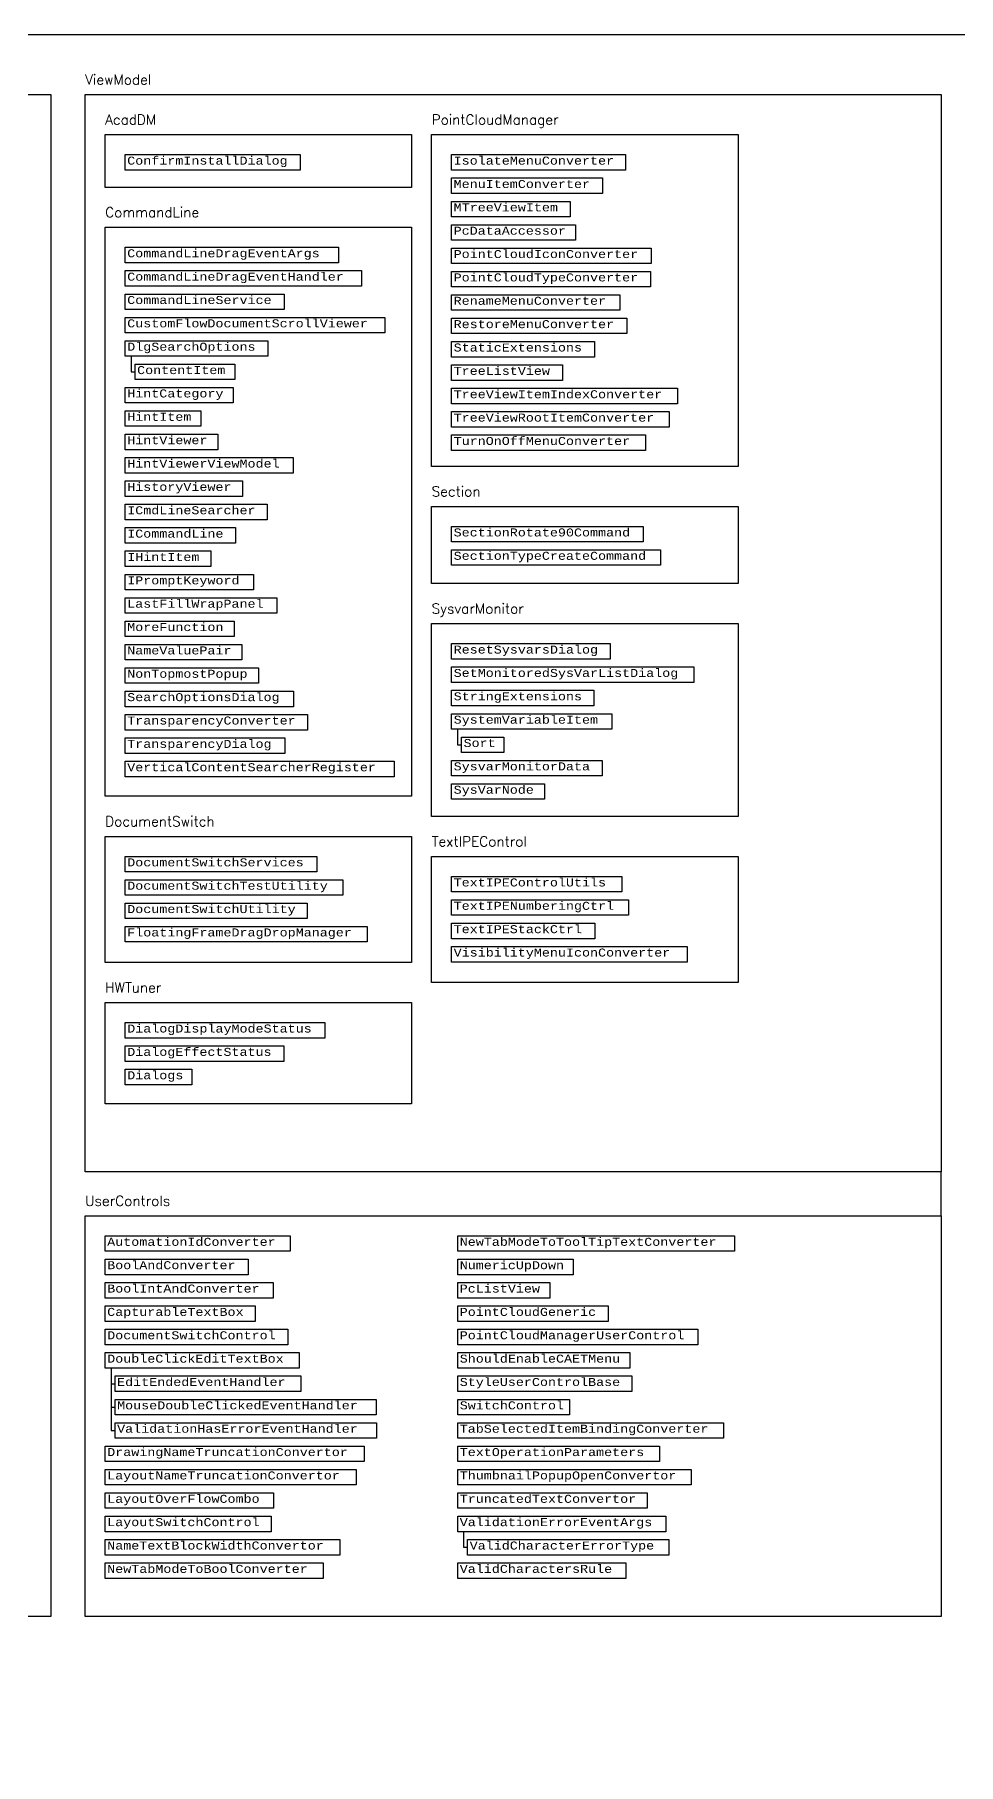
# Model space of a CAD drawing. Header units: inches. Extents: x 349 to 921, y -346 to 10.
# Drawn here: x 743.7 to 789.9, y -85.4 to 1.1 of the extents above; entities that cross this region are included whole.
import ezdxf

# ---------------------------------------------------------------- set-up
doc = ezdxf.new("R2010")
doc.units = ezdxf.units.IN
doc.header["$MEASUREMENT"] = 0
doc.layers.add('Managed classes', color=3, linetype='Continuous')
doc.styles.add('Categories', font='romanc.shx', dxfattribs={"height": 0.5})
doc.styles.add('PureManaged', font='cour.ttf', dxfattribs={"height": 0.4})

msp = doc.modelspace()

# ---------------------------------------------------------------- linework, layer by layer
for p, q in [((748.512, -14.979), (748.512, -15.759)), ((748.512, -15.759), (748.712, -15.759)), ((764.824, -33.622), (764.824, -34.402)), ((764.824, -34.402), (765.024, -34.402)), ((788.993, -57.949), (788.993, -55.752)), ((747.512, -65.564), (747.512, -68.68)), ((747.512, -66.344), (747.712, -66.344)), ((747.512, -67.512), (747.712, -67.512)), ((747.512, -68.68), (747.712, -68.68)), ((765.128, -73.739), (765.128, -74.519)), ((765.128, -74.519), (765.328, -74.519))]:
    msp.add_line(p, q)
for points in [[(636.228, 1.1), (920.942, 1.1), (920.942, -185.231), (636.229, -185.231)], [(639.228, -1.9), (744.503, -1.9), (744.503, -77.98), (639.228, -77.98)], [(746.217, -1.9), (788.993, -1.9), (788.993, -55.752), (746.217, -55.752)], [(747.217, -3.9), (762.529, -3.9), (762.529, -6.536), (747.217, -6.536)], [(763.529, -3.9), (778.842, -3.9), (778.842, -20.487), (763.529, -20.487)], [(748.217, -5.675), (748.217, -4.9), (756.966, -4.9), (756.966, -5.675)], [(764.529, -5.675), (764.529, -4.9), (773.216, -4.9), (773.216, -5.675)], [(764.529, -6.843), (764.529, -6.068), (772.074, -6.068), (772.074, -6.843)], [(764.529, -8.011), (764.529, -7.236), (770.448, -7.236), (770.448, -8.011)], [(747.217, -8.532), (762.529, -8.532), (762.529, -36.979), (747.217, -36.979)], [(764.529, -9.179), (764.529, -8.404), (770.714, -8.404), (770.714, -9.179)], [(748.217, -10.307), (748.217, -9.532), (758.873, -9.532), (758.873, -10.307)], [(764.529, -10.347), (764.529, -9.571), (774.499, -9.571), (774.499, -10.347)], [(748.217, -11.475), (748.217, -10.7), (760.017, -10.7), (760.017, -11.475)], [(764.529, -11.515), (764.529, -10.739), (774.467, -10.739), (774.467, -11.515)], [(748.217, -12.643), (748.217, -11.868), (756.158, -11.868), (756.158, -12.643)], [(764.529, -12.683), (764.529, -11.907), (772.935, -11.907), (772.935, -12.683)], [(748.217, -13.811), (748.217, -13.035), (761.189, -13.035), (761.189, -13.811)], [(764.529, -13.85), (764.529, -13.075), (773.279, -13.075), (773.279, -13.85)], [(748.217, -14.979), (748.217, -14.203), (755.346, -14.203), (755.346, -14.979)], [(764.529, -15.018), (764.529, -14.243), (771.668, -14.243), (771.668, -15.018)], [(748.712, -16.147), (748.712, -15.371), (753.694, -15.371), (753.694, -16.147)], [(764.529, -16.186), (764.529, -15.411), (770.072, -15.411), (770.072, -16.186)], [(748.217, -17.314), (748.217, -16.539), (753.606, -16.539), (753.606, -17.314)], [(764.529, -17.354), (764.529, -16.579), (775.812, -16.579), (775.812, -17.354)], [(748.217, -18.482), (748.217, -17.707), (751.993, -17.707), (751.993, -18.482)], [(764.529, -18.522), (764.529, -17.746), (775.39, -17.746), (775.39, -18.522)], [(748.217, -19.65), (748.217, -18.875), (752.842, -18.875), (752.842, -19.65)], [(764.529, -19.69), (764.529, -18.914), (774.217, -18.914), (774.217, -19.69)], [(748.217, -20.818), (748.217, -20.043), (756.611, -20.043), (756.611, -20.818)], [(748.217, -21.986), (748.217, -21.21), (754.074, -21.21), (754.074, -21.986)], [(748.217, -23.154), (748.217, -22.378), (755.306, -22.378), (755.306, -23.154)], [(763.529, -22.487), (778.842, -22.487), (778.842, -26.343), (763.529, -26.343)], [(748.217, -24.322), (748.217, -23.546), (753.722, -23.546), (753.722, -24.322)], [(764.529, -24.263), (764.529, -23.487), (774.1, -23.487), (774.1, -24.263)], [(748.217, -25.489), (748.217, -24.714), (752.49, -24.714), (752.49, -25.489)], [(764.529, -25.43), (764.529, -24.655), (774.966, -24.655), (774.966, -25.43)], [(748.217, -26.657), (748.217, -25.882), (754.631, -25.882), (754.631, -26.657)], [(748.217, -27.825), (748.217, -27.05), (755.79, -27.05), (755.79, -27.825)], [(748.217, -28.993), (748.217, -28.218), (753.667, -28.218), (753.667, -28.993)], [(763.529, -28.343), (778.842, -28.343), (778.842, -37.984), (763.529, -37.984)], [(748.217, -30.161), (748.217, -29.385), (754.045, -29.385), (754.045, -30.161)], [(764.529, -30.118), (764.529, -29.343), (772.456, -29.343), (772.456, -30.118)], [(748.217, -31.329), (748.217, -30.553), (754.881, -30.553), (754.881, -31.329)], [(764.529, -31.286), (764.529, -30.511), (776.627, -30.511), (776.627, -31.286)], [(748.217, -32.497), (748.217, -31.721), (756.619, -31.721), (756.619, -32.497)], [(764.529, -32.454), (764.529, -31.679), (771.629, -31.679), (771.629, -32.454)], [(764.529, -33.622), (764.529, -32.847), (772.536, -32.847), (772.536, -33.622)], [(748.217, -33.664), (748.217, -32.889), (757.33, -32.889), (757.33, -33.664)], [(748.217, -34.832), (748.217, -34.057), (756.186, -34.057), (756.186, -34.832)], [(765.024, -34.79), (765.024, -34.014), (767.14, -34.014), (767.14, -34.79)], [(748.217, -36), (748.217, -35.225), (761.657, -35.225), (761.657, -36)], [(764.529, -35.958), (764.529, -35.182), (772.058, -35.182), (772.058, -35.958)], [(764.529, -37.125), (764.529, -36.35), (769.161, -36.35), (769.161, -37.125)], [(747.217, -38.979), (762.529, -38.979), (762.529, -45.286), (747.217, -45.286)], [(748.217, -40.755), (748.217, -39.979), (757.788, -39.979), (757.788, -40.755)], [(763.529, -39.984), (778.842, -39.984), (778.842, -46.291), (763.529, -46.291)], [(748.217, -41.922), (748.217, -41.147), (759.093, -41.147), (759.093, -41.922)], [(764.529, -41.76), (764.529, -40.984), (773.041, -40.984), (773.041, -41.76)], [(748.217, -43.09), (748.217, -42.315), (757.305, -42.315), (757.305, -43.09)], [(764.529, -42.928), (764.529, -42.152), (773.361, -42.152), (773.361, -42.928)], [(748.217, -44.258), (748.217, -43.483), (760.301, -43.483), (760.301, -44.258)], [(764.529, -44.096), (764.529, -43.32), (771.68, -43.32), (771.68, -44.096)], [(764.529, -45.263), (764.529, -44.488), (776.292, -44.488), (776.292, -45.263)], [(747.217, -47.286), (762.529, -47.286), (762.529, -52.353), (747.217, -52.353)], [(748.217, -49.061), (748.217, -48.286), (758.185, -48.286), (758.185, -49.061)], [(748.217, -50.229), (748.217, -49.454), (756.15, -49.454), (756.15, -50.229)], [(748.217, -51.397), (748.217, -50.622), (751.547, -50.622), (751.547, -51.397)], [(746.217, -57.949), (788.993, -57.949), (788.993, -77.98), (746.217, -77.98)], [(747.217, -59.724), (747.217, -58.949), (756.459, -58.949), (756.459, -59.724)], [(764.833, -59.724), (764.833, -58.949), (778.666, -58.949), (778.666, -59.724)], [(747.217, -60.892), (747.217, -60.117), (754.36, -60.117), (754.36, -60.892)], [(764.833, -60.892), (764.833, -60.117), (770.603, -60.117), (770.603, -60.892)], [(747.217, -62.06), (747.217, -61.285), (755.612, -61.285), (755.612, -62.06)], [(764.833, -62.06), (764.833, -61.285), (769.437, -61.285), (769.437, -62.06)], [(747.217, -63.228), (747.217, -62.453), (754.703, -62.453), (754.703, -63.228)], [(764.833, -63.228), (764.833, -62.453), (772.346, -62.453), (772.346, -63.228)], [(747.217, -64.396), (747.217, -63.621), (756.336, -63.621), (756.336, -64.396)], [(764.833, -64.396), (764.833, -63.621), (776.837, -63.621), (776.837, -64.396)], [(747.217, -65.564), (747.217, -64.788), (756.914, -64.788), (756.914, -65.564)], [(764.833, -65.564), (764.833, -64.788), (773.439, -64.788), (773.439, -65.564)], [(747.712, -66.732), (747.712, -65.956), (756.988, -65.956), (756.988, -66.732)], [(764.833, -66.732), (764.833, -65.956), (773.537, -65.956), (773.537, -66.732)], [(747.712, -67.899), (747.712, -67.124), (760.756, -67.124), (760.756, -67.899)], [(764.833, -67.899), (764.833, -67.124), (770.42, -67.124), (770.42, -67.899)], [(747.712, -69.067), (747.712, -68.292), (760.781, -68.292), (760.781, -69.067)], [(764.833, -69.067), (764.833, -68.292), (778.115, -68.292), (778.115, -69.067)], [(747.217, -70.235), (747.217, -69.46), (760.155, -69.46), (760.155, -70.235)], [(764.833, -70.235), (764.833, -69.46), (774.909, -69.46), (774.909, -70.235)], [(747.217, -71.403), (747.217, -70.628), (759.75, -70.628), (759.75, -71.403)], [(764.833, -71.403), (764.833, -70.628), (776.493, -70.628), (776.493, -71.403)], [(747.217, -72.571), (747.217, -71.796), (755.619, -71.796), (755.619, -72.571)], [(764.833, -72.571), (764.833, -71.796), (774.306, -71.796), (774.306, -72.571)], [(747.217, -73.739), (747.217, -72.963), (755.503, -72.963), (755.503, -73.739)], [(764.833, -73.739), (764.833, -72.963), (775.232, -72.963), (775.232, -73.739)], [(747.217, -74.907), (747.217, -74.131), (758.94, -74.131), (758.94, -74.907)], [(765.328, -74.907), (765.328, -74.131), (775.386, -74.131), (775.386, -74.907)], [(747.217, -76.075), (747.217, -75.299), (758.105, -75.299), (758.105, -76.075)], [(764.833, -76.075), (764.833, -75.299), (773.235, -75.299), (773.235, -76.075)]]:
    msp.add_lwpolyline(points, close=True)

# ---------------------------------------------------------------- texts
at = {"color": 1, "char_height": 0.5, "width": 3.87432, "attachment_point": 1, "style": 'Categories'}
for s, insert in [('ViewModel', (746.217, -0.9)), ('AcadDM', (747.217, -2.9)), ('PointCloudManager', (763.529, -2.9)), ('CommandLine', (747.217, -7.532)), ('Section', (763.529, -21.487)), ('SysvarMonitor', (763.529, -27.343)), ('DocumentSwitch', (747.217, -37.979)), ('TextIPEControl', (763.529, -38.984)), ('HWTuner', (747.217, -46.286)), ('UserControls', (746.217, -56.949))]:
    msp.add_mtext(s, dxfattribs=dict(at, insert=insert))
at = {"layer": 'Managed classes', "color": 6, "char_height": 0.4, "attachment_point": 1, "style": 'PureManaged'}
for s, insert in [('{\\Fcourier new|c0;ConfirmInstallDialog}', (748.317, -5)), ('{\\Fcourier new|c0;IsolateMenuConverter}', (764.629, -5)), ('{\\Fcourier new|c0;MenuItemConverter}', (764.629, -6.168)), ('{\\Fcourier new|c0;MTreeViewItem}', (764.629, -7.336)), ('{\\Fcourier new|c0;PcDataAccessor}', (764.629, -8.504)), ('{\\Fcourier new|c0;CommandLineDragEventArgs}', (748.317, -9.632)), ('{\\Fcourier new|c0;PointCloudIconConverter}', (764.629, -9.671)), ('{\\Fcourier new|c0;CommandLineDragEventHandler}', (748.317, -10.8)), ('{\\Fcourier new|c0;PointCloudTypeConverter}', (764.629, -10.839)), ('{\\Fcourier new|c0;CommandLineService}', (748.317, -11.968)), ('{\\Fcourier new|c0;RenameMenuConverter}', (764.629, -12.007)), ('{\\Fcourier new|c0;CustomFlowDocumentScrollViewer}', (748.317, -13.135)), ('{\\Fcourier new|c0;RestoreMenuConverter}', (764.629, -13.175)), ('{\\Fcourier new|c0;DlgSearchOptions}', (748.317, -14.303)), ('{\\Fcourier new|c0;StaticExtensions}', (764.629, -14.343)), ('{\\Fcourier new|c0;ContentItem}', (748.812, -15.471)), ('{\\Fcourier new|c0;TreeListView}', (764.629, -15.511)), ('{\\Fcourier new|c0;HintCategory}', (748.317, -16.639)), ('{\\Fcourier new|c0;TreeViewItemIndexConverter}', (764.629, -16.679)), ('{\\Fcourier new|c0;HintItem}', (748.317, -17.807)), ('{\\Fcourier new|c0;TreeViewRootItemConverter}', (764.629, -17.846)), ('{\\Fcourier new|c0;HintViewer}', (748.317, -18.975)), ('{\\Fcourier new|c0;TurnOnOffMenuConverter}', (764.629, -19.014)), ('{\\Fcourier new|c0;HintViewerViewModel}', (748.317, -20.143)), ('{\\Fcourier new|c0;HistoryViewer}', (748.317, -21.31)), ('{\\Fcourier new|c0;ICmdLineSearcher}', (748.317, -22.478)), ('{\\Fcourier new|c0;ICommandLine}', (748.317, -23.646)), ('{\\Fcourier new|c0;SectionRotate90Command}', (764.629, -23.587)), ('{\\Fcourier new|c0;IHintItem}', (748.317, -24.814)), ('{\\Fcourier new|c0;SectionTypeCreateCommand}', (764.629, -24.755)), ('{\\Fcourier new|c0;IPromptKeyword}', (748.317, -25.982)), ('{\\Fcourier new|c0;LastFillWrapPanel}', (748.317, -27.15)), ('{\\Fcourier new|c0;MoreFunction}', (748.317, -28.318)), ('{\\Fcourier new|c0;NameValuePair}', (748.317, -29.485)), ('{\\Fcourier new|c0;ResetSysvarsDialog}', (764.629, -29.443)), ('{\\Fcourier new|c0;NonTopmostPopup}', (748.317, -30.653)), ('{\\Fcourier new|c0;SetMonitoredSysVarListDialog}', (764.629, -30.611)), ('{\\Fcourier new|c0;SearchOptionsDialog}', (748.317, -31.821)), ('{\\Fcourier new|c0;StringExtensions}', (764.629, -31.779)), ('{\\Fcourier new|c0;TransparencyConverter}', (748.317, -32.989)), ('{\\Fcourier new|c0;SystemVariableItem}', (764.629, -32.947)), ('{\\Fcourier new|c0;TransparencyDialog}', (748.317, -34.157)), ('{\\Fcourier new|c0;Sort}', (765.124, -34.114)), ('{\\Fcourier new|c0;VerticalContentSearcherRegister}', (748.317, -35.325)), ('{\\Fcourier new|c0;SysvarMonitorData}', (764.629, -35.282)), ('{\\Fcourier new|c0;SysVarNode}', (764.629, -36.45)), ('{\\Fcourier new|c0;DocumentSwitchServices}', (748.317, -40.079)), ('{\\Fcourier new|c0;DocumentSwitchTestUtility}', (748.317, -41.247)), ('{\\Fcourier new|c0;TextIPEControlUtils}', (764.629, -41.084)), ('{\\Fcourier new|c0;TextIPENumberingCtrl}', (764.629, -42.252)), ('{\\Fcourier new|c0;DocumentSwitchUtility}', (748.317, -42.415)), ('{\\Fcourier new|c0;FloatingFrameDragDropManager}', (748.317, -43.583)), ('{\\Fcourier new|c0;TextIPEStackCtrl}', (764.629, -43.42)), ('{\\Fcourier new|c0;VisibilityMenuIconConverter}', (764.629, -44.588)), ('{\\Fcourier new|c0;DialogDisplayModeStatus}', (748.317, -48.386)), ('{\\Fcourier new|c0;DialogEffectStatus}', (748.317, -49.554)), ('{\\Fcourier new|c0;Dialogs}', (748.317, -50.722)), ('{\\Fcourier new|c0;AutomationIdConverter}', (747.317, -59.049)), ('{\\Fcourier new|c0;NewTabModeToToolTipTextConverter}', (764.933, -59.049)), ('{\\Fcourier new|c0;BoolAndConverter}', (747.317, -60.217)), ('{\\Fcourier new|c0;NumericUpDown}', (764.933, -60.217)), ('{\\Fcourier new|c0;BoolIntAndConverter}', (747.317, -61.385)), ('{\\Fcourier new|c0;PcListView}', (764.933, -61.385)), ('{\\Fcourier new|c0;CapturableTextBox}', (747.317, -62.553)), ('{\\Fcourier new|c0;PointCloudGeneric}', (764.933, -62.553)), ('{\\Fcourier new|c0;DocumentSwitchControl}', (747.317, -63.721)), ('{\\Fcourier new|c0;PointCloudManagerUserControl}', (764.933, -63.721)), ('{\\Fcourier new|c0;DoubleClickEditTextBox}', (747.317, -64.888)), ('{\\Fcourier new|c0;ShouldEnableCAETMenu}', (764.933, -64.888)), ('{\\Fcourier new|c0;EditEndedEventHandler}', (747.812, -66.056)), ('{\\Fcourier new|c0;StyleUserControlBase}', (764.933, -66.056)), ('{\\Fcourier new|c0;MouseDoubleClickedEventHandler}', (747.812, -67.224)), ('{\\Fcourier new|c0;SwitchControl}', (764.933, -67.224)), ('{\\Fcourier new|c0;ValidationHasErrorEventHandler}', (747.812, -68.392)), ('{\\Fcourier new|c0;TabSelectedItemBindingConverter}', (764.933, -68.392)), ('{\\Fcourier new|c0;DrawingNameTruncationConvertor}', (747.317, -69.56)), ('{\\Fcourier new|c0;TextOperationParameters}', (764.933, -69.56)), ('{\\Fcourier new|c0;LayoutNameTruncationConvertor}', (747.317, -70.728)), ('{\\Fcourier new|c0;ThumbnailPopupOpenConvertor}', (764.933, -70.728)), ('{\\Fcourier new|c0;LayoutOverFlowCombo}', (747.317, -71.896)), ('{\\Fcourier new|c0;TruncatedTextConvertor}', (764.933, -71.896)), ('{\\Fcourier new|c0;LayoutSwitchControl}', (747.317, -73.063)), ('{\\Fcourier new|c0;ValidationErrorEventArgs}', (764.933, -73.063)), ('{\\Fcourier new|c0;NameTextBlockWidthConvertor}', (747.317, -74.231)), ('{\\Fcourier new|c0;ValidCharacterErrorType}', (765.428, -74.231)), ('{\\Fcourier new|c0;NewTabModeToBoolConverter}', (747.317, -75.399)), ('{\\Fcourier new|c0;ValidCharactersRule}', (764.933, -75.399))]:
    msp.add_mtext(s, dxfattribs=dict(at, insert=insert))

doc.saveas('drawing.dxf')
